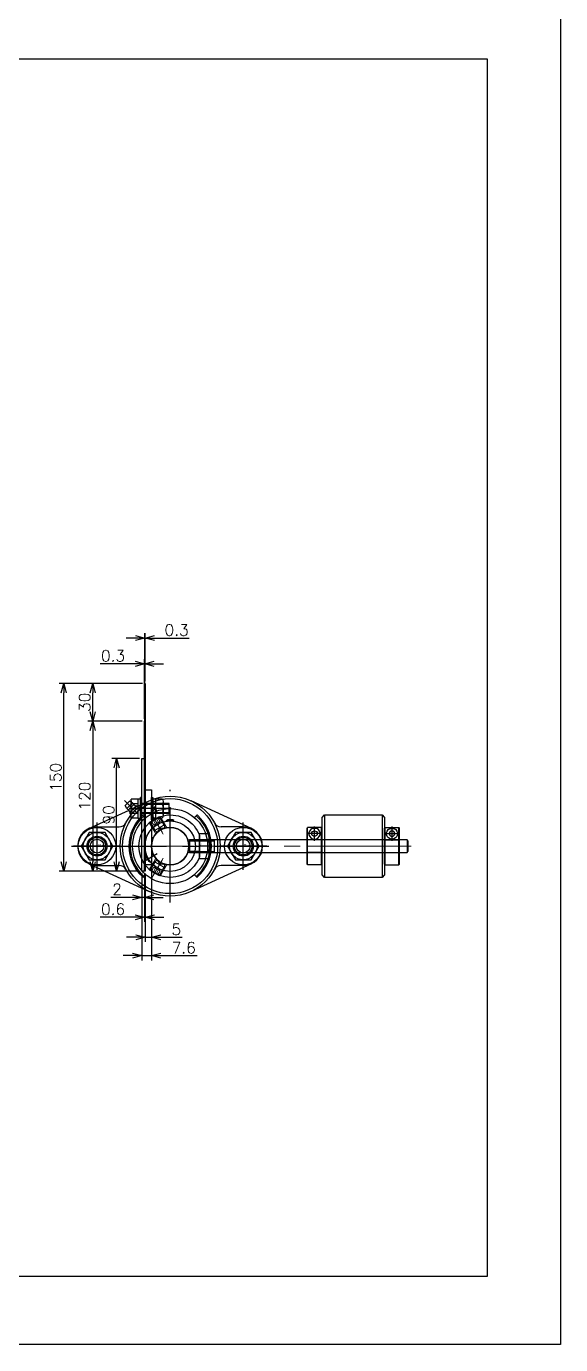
# Model space of a CAD drawing. Header units: millimetres. Extents: x -8731 to 85711, y -14522 to 31379.
# Drawn here: x -2254 to -1827, y -5115 to -4061 of the extents above; entities that cross this region are included whole.
import ezdxf

# ---------------------------------------------------------------- set-up
doc = ezdxf.new("R2010")
doc.units = ezdxf.units.MM
doc.header["$LTSCALE"] = 4
doc.header["$PDMODE"] = 99
doc.header["$PDSIZE"] = 1
doc.linetypes.add('CENTER2', pattern=[28.575, 19.05, -3.175, 3.175, -3.175])
doc.linetypes.add('HIDDEN', pattern=[9.525, 6.35, -3.175])
for name, color, linetype, lineweight in [('04_HIDDEN', 2, 'HIDDEN', 13), ('05_CENTER', 4, 'CENTER2', 13), ('08_DIM', 3, 'Continuous', 13)]:
    doc.layers.add(name, color=color, linetype=linetype, lineweight=lineweight)
doc.layers.add('10_DRAFT', color=8, linetype='Continuous', lineweight=0, plot=False)
doc.styles.add('KANJI0', font='txt.shx', dxfattribs={"width": 0.9, "height": 30, "bigfont": 'bigfont'})
doc.styles.add('KSS_TXT', font='txt.shx', dxfattribs={"bigfont": 'extfont2.shx'})
doc.styles.add('KSS_TXT_L', font='txt.shx', dxfattribs={"height": 9, "bigfont": 'extfont2.shx'})
doc.dimstyles.new('KSS_DIM', dxfattribs={"dimscale": 3, "dimtxt": 3, "dimasz": 2.5, "dimexe": 1.25, "dimexo": 0.625, "dimtad": 1, "dimdsep": 46, "dimtxsty": 'KSS_TXT', "dimblk": 'OPEN30', "dimcen": 0, "dimazin": 2, "dimtfac": 0.75, "dimtmove": 0, "dimatfit": 3, "dimldrblk": 'OPEN30', "dimfxl": 1, "dimtolj": 1, "dimarcsym": 0})

# ---------------------------------------------------------------- blocks, each defined once
blk = doc.blocks.new('M8Nza_1_1_1')
at = {"color": 0}
for p, q in [((-7.7, 3.2), (7.7, 3.2)), ((-7.7, 3.2), (-7.7, 1.2)), ((-7.5, 8.7), (-7.5, 3.2)), ((5.6, 9.7), (-5.6, 9.7)), ((-3.8, 3.2), (-3.8, 8.7)), ((0, 1.2), (-2, 3.2)), ((0, 3.2), (2, 1.2)), ((3.7, 8.7), (3.7, 3.2)), ((7.5, 3.2), (7.5, 8.7)), ((7.7, 3.2), (7.7, 1.2))]:
    blk.add_line(p, q, dxfattribs=at)
at = {"color": 0, "linetype": 'CENTER2'}
blk.add_line((0, 9.7), (0, 0), dxfattribs=at)
at = {"color": 0}
blk.add_lwpolyline([(-9, 1.2), (9, 1.2), (9, 0), (-9, 0)], close=True, dxfattribs=at)
for centre, radius, start, end in [((-5.6, 7.4), 2.25, 33.626, 146.374), ((0, 2.2), 7.5, 60, 120), ((5.6, 7.4), 2.25, 33.626, 146.374)]:
    blk.add_arc(centre, radius, start, end, dxfattribs=at)
at = {"layer": '10_DRAFT', "style": 'KSS_TXT'}
blk.add_text('M8', height=1, dxfattribs=at).set_placement((0.9, 3.3))
blk = doc.blocks.new('A$C46CB4146_1_1_1')
at = {"color": 0}
for p, q in [((-9, 1.2), (9, 1.2)), ((-9, 1.2), (-9, 0)), ((-7.7, 3.2), (-7.7, 1.2)), ((7.7, 3.2), (-7.7, 3.2)), ((-7.5, 8.7), (7.5, 8.7)), ((-7.5, 3.2), (-7.5, 8.7)), ((-3.8, 3.2), (-3.8, 8.7)), ((0, 1.2), (-2, 3.2)), ((0, 3.2), (2, 1.2)), ((3.8, 3.2), (3.8, 8.7)), ((7.5, 3.2), (7.5, 8.7)), ((7.7, 1.2), (7.7, 3.2)), ((9, 0), (9, 1.2)), ((-9, 0), (9, 0))]:
    blk.add_line(p, q, dxfattribs=at)
at = {"color": 0, "linetype": 'CENTER2'}
blk.add_line((0, -23.3), (0, 10.2), dxfattribs=at)
at = {"color": 0, "linetype": 'HIDDEN'}
for p, q in [((-4, -21.8), (-4, 0)), ((-3.3, -21.8), (-3.3, 0)), ((3.3, -21.8), (3.3, 0)), ((4, -21.8), (4, 0)), ((-4, -21.8), (4, -21.8))]:
    blk.add_line(p, q, dxfattribs=at)
at = {"layer": '10_DRAFT', "style": 'KSS_TXT_L'}
blk.add_text('BT-M8x25L,SW,PW', height=0.3, dxfattribs=at).set_placement((3, 8.4))
blk = doc.blocks.new('M14Nv_1_1_1')
at = {"color": 0}
for p, q in [((-6.3, 11), (-12.7, 0)), ((6.4, 11), (-6.3, 11)), ((12.7, 0), (6.4, 11)), ((-12.7, 0), (-6.3, -11)), ((6.4, -11), (12.7, 0)), ((-6.3, -11), (6.4, -11))]:
    blk.add_line(p, q, dxfattribs=at)
at = {"color": 0, "linetype": 'CENTER2'}
for p, q in [((0, -18.9), (0, 18.9)), ((18.9, 0), (-18.9, 0))]:
    blk.add_line(p, q, dxfattribs=at)
at = {"color": 0}
for radius in [15, 11, 7, 5.5]:
    blk.add_circle((0, 0), radius, dxfattribs=at)
at = {"layer": '10_DRAFT', "ltscale": 3, "style": 'KANJI0', "width": 0.82}
blk.add_text('Ｍ１４', height=1.5, dxfattribs=at).set_placement((0.4, 0.1))
blk = doc.blocks.new('MUCAFL206a_1_1')
at = {"color": 0, "linetype": 'CENTER2'}
for p, q in [((0, -45), (0, 45)), ((-26.2, 26.2), (-36.5, 36.5)), ((-58.5, -13), (-58.5, 13)), ((58.5, -13), (58.5, 13)), ((-79, 0), (79, 0)), ((-20.8, -12), (-10.4, -6))]:
    blk.add_line(p, q, dxfattribs=at)
at = {"color": 0}
for p, q in [((-36, 32.6), (-32.6, 36)), ((-34.7, 30.1), (-36, 32.6)), ((-34.7, 30.1), (-30.1, 34.7)), ((-29.2, 33.1), (-33.1, 29.2)), ((-30.1, 34.7), (-32.6, 36)), ((-31.8, 27.6), (-27.6, 31.8)), ((-26.6, 32.3), (-25.7, 31.4)), ((-26.2, 31.9), (-16.8, 36.3)), ((65, 14.1), (16.8, 36.3)), ((-65, 14.1), (-32.9, 28.9)), ((-31.4, 25.7), (-32.3, 26.6)), ((-30.9, 28), (-30, 27.1)), ((-26.1, 30.4), (-30.4, 26.1)), ((-28, 30.9), (-27.1, 30)), ((-20.1, 23.5), (-20.8, 24.3)), ((20.1, 23.5), (20.8, 24.3)), ((-58.5, 15.5), (-40.7, 15.5)), ((-3, 20.5), (-2.1, 21)), ((-3, 20), (-3, 20.5)), ((3, 20.5), (-3, 20.5)), ((-2.4, 20.1), (-2.4, 20.8)), ((2.1, 21), (-2.1, 21)), ((3, 20.5), (2.1, 21)), ((2.4, 20.1), (2.4, 20.8)), ((3, 20), (3, 20.5)), ((58.5, 15.5), (40.7, 15.5)), ((-18.8, -7.4), (-19.3, -7.7)), ((-19.3, -7.7), (-19.3, -8.7)), ((-19.3, -7.7), (-16.3, -12.8)), ((-18.6, -7.9), (-19.3, -8.3)), ((-19.3, -8.7), (-17.1, -12.3)), ((-65, -14.1), (-16.8, -36.3)), ((-58.5, -15.5), (-40.7, -15.5)), ((-16.3, -12.8), (-17.1, -12.3)), ((-16.2, -12.2), (-16.8, -12.5)), ((-15.8, -12.6), (-16.3, -12.8)), ((65, -14.1), (16.8, -36.3)), ((58.5, -15.5), (40.7, -15.5)), ((-20.1, -23.5), (-20.8, -24.3)), ((20.1, -23.5), (20.8, -24.3))]:
    blk.add_line(p, q, dxfattribs=at)
for centre, radius in [((0, 0), 40), ((0, 0), 38), ((0, 0), 30), ((0, 0), 20.2), ((0, 0), 15), ((-58.5, 0), 8), ((58.5, 0), 8)]:
    blk.add_circle(centre, radius, dxfattribs=at)
for centre, radius, start, end in [((-33.2, 33.2), 1.59, 114.555, 155.445), ((-32.4, 32.4), 3.3, 17.9467, 45), ((-28.5, 33.6), 0.8, 197.9467, 240.2157), ((-25.9, 38.2), 6, 240.2157, 260.6802), ((-26.4, 30.7), 1.56, 94.7398, 175.2602), ((-32.4, 32.4), 3.3, 225, 252.0533), ((-33.6, 28.5), 0.8, 29.7843, 72.0533), ((-38.2, 25.9), 6, 9.3198, 29.7843), ((0, 0), 33, 132.3324, 227.6676), ((-30.7, 26.4), 1.56, 94.7398, 175.2602), ((0, 0), 32, 130.5416, 229.4584), ((-31.5, 27.2), 1.56, 274.7398, 355.2602), ((-25.7, 25.7), 5.7, 114.2291, 155.7709), ((-32.3, 32.3), 5.7, 294.2291, 335.7709), ((-27.2, 31.5), 1.56, 274.7398, 355.2602), ((-21.5, 23.7), 1, 40.5416, 132.3324), ((-19.4, 24.2), 1, 220.5416, 308.693), ((19.4, 24.2), 1, 231.307, 319.4584), ((21.5, 23.7), 1, 47.6676, 139.4584), ((0, 0), 32, 310.5416, 49.4584), ((0, 0), 33, 312.3324, 47.6676), ((-58.5, 0), 15.5, 90, 270), ((-40.7, 21.5), 6, 270, 332.1349), ((40.7, 21.5), 6, 207.8651, 270), ((58.5, 0), 15.5, 270, 90), ((-40.7, -21.5), 6, 27.8651, 90), ((40.7, -21.5), 6, 90, 152.1349), ((-21.5, -23.7), 1, 227.6676, 319.4584), ((-19.4, -24.2), 1, 51.307, 139.4584), ((19.4, -24.2), 1, 40.5416, 128.693), ((21.5, -23.7), 1, 220.5416, 312.3324)]:
    blk.add_arc(centre, radius, start, end, dxfattribs=at)
blk = doc.blocks.new('_Open30')
at = {"color": 0, "linetype": 'ByBlock', "lineweight": -2}
for p, q in [((-1, 0.27), (0, 0)), ((0, 0), (-1, -0.27)), ((0, 0), (-1, 0))]:
    blk.add_line(p, q, dxfattribs=at)
blk = doc.blocks.new('*D1008')
at = {"layer": '08_DIM', "color": 0, "lineweight": -2, "transparency": 16777216}
for p, q in [((-2154, -4733.4), (-2154, -4807.9)), ((-2161.6, -4738.4), (-2161.6, -4807.9)), ((-2169.1, -4804.1), (-2176.6, -4804.1)), ((-2161.6, -4804.1), (-2154, -4804.1)), ((-2146.5, -4804.1), (-2117.3, -4804.1))]:
    blk.add_line(p, q, dxfattribs=at)
at = {"layer": 'Defpoints', "color": 0, "transparency": 16777216}
for p in [(-2154, -4731.5), (-2161.6, -4736.5), (-2154, -4804.1)]:
    blk.add_point(p, dxfattribs=at)
at = {"layer": '08_DIM', "color": 0, "lineweight": -2, "transparency": 16777216, "xscale": 7.5, "yscale": 7.5, "zscale": 7.5}
blk.add_blockref('_Open30', (-2161.6, -4804.1), dxfattribs=at)
at = {"layer": '08_DIM', "color": 0, "lineweight": -2, "transparency": 16777216, "xscale": 7.5, "yscale": 7.5, "zscale": 7.5, "rotation": 180}
blk.add_blockref('_Open30', (-2154, -4804.1), dxfattribs=at)
at = {"layer": '08_DIM', "color": 0, "transparency": 16777216, "insert": (-2128.1, -4797.8), "char_height": 9, "attachment_point": 5, "style": 'KSS_TXT'}
blk.add_mtext('\\A1;7.6', dxfattribs=at)
blk = doc.blocks.new('*D1009')
at = {"layer": '08_DIM', "color": 0, "lineweight": -2, "transparency": 16777216}
for p, q in [((-2154, -4733.4), (-2154, -4793.2)), ((-2159, -4738.4), (-2159, -4793.2)), ((-2166.5, -4789.4), (-2174, -4789.4)), ((-2159, -4789.4), (-2154, -4789.4)), ((-2146.5, -4789.4), (-2129.3, -4789.4))]:
    blk.add_line(p, q, dxfattribs=at)
at = {"layer": 'Defpoints', "color": 0, "transparency": 16777216}
for p in [(-2154, -4731.5), (-2159, -4736.5), (-2154, -4789.4)]:
    blk.add_point(p, dxfattribs=at)
at = {"layer": '08_DIM', "color": 0, "lineweight": -2, "transparency": 16777216, "xscale": 7.5, "yscale": 7.5, "zscale": 7.5}
blk.add_blockref('_Open30', (-2159, -4789.4), dxfattribs=at)
at = {"layer": '08_DIM', "color": 0, "lineweight": -2, "transparency": 16777216, "xscale": 7.5, "yscale": 7.5, "zscale": 7.5, "rotation": 180}
blk.add_blockref('_Open30', (-2154, -4789.4), dxfattribs=at)
at = {"layer": '08_DIM', "color": 0, "transparency": 16777216, "insert": (-2134.1, -4783.1), "char_height": 9, "attachment_point": 5, "style": 'KSS_TXT'}
blk.add_mtext('\\A1;5', dxfattribs=at)
blk = doc.blocks.new('*D1010')
at = {"layer": '08_DIM', "color": 0, "lineweight": -2, "transparency": 16777216}
for p, q in [((-2161.6, -4738.4), (-2161.6, -4761.2)), ((-2159.6, -4738.4), (-2159.6, -4761.2)), ((-2169.1, -4757.5), (-2186.4, -4757.5)), ((-2159.6, -4757.5), (-2161.6, -4757.5)), ((-2152.1, -4757.5), (-2144.6, -4757.5))]:
    blk.add_line(p, q, dxfattribs=at)
at = {"layer": 'Defpoints', "color": 0, "transparency": 16777216}
for p in [(-2161.6, -4736.5), (-2159.6, -4736.5), (-2161.6, -4757.5)]:
    blk.add_point(p, dxfattribs=at)
at = {"layer": '08_DIM', "color": 0, "lineweight": -2, "transparency": 16777216, "xscale": 7.5, "yscale": 7.5, "zscale": 7.5}
blk.add_blockref('_Open30', (-2161.6, -4757.5), dxfattribs=at)
at = {"layer": '08_DIM', "color": 0, "lineweight": -2, "transparency": 16777216, "xscale": 7.5, "yscale": 7.5, "zscale": 7.5, "rotation": 180}
blk.add_blockref('_Open30', (-2159.6, -4757.5), dxfattribs=at)
at = {"layer": '08_DIM', "color": 0, "transparency": 16777216, "insert": (-2181.5, -4751.1), "char_height": 9, "attachment_point": 5, "style": 'KSS_TXT'}
blk.add_mtext('\\A1;2', dxfattribs=at)
blk = doc.blocks.new('*D1011')
at = {"layer": '08_DIM', "color": 0, "lineweight": -2, "transparency": 16777216}
for p, q in [((-2159.6, -4738.4), (-2159.6, -4777.1)), ((-2159, -4738.4), (-2159, -4777.1)), ((-2167.1, -4773.4), (-2194.9, -4773.4)), ((-2159, -4773.4), (-2159.6, -4773.4)), ((-2151.5, -4773.4), (-2144, -4773.4))]:
    blk.add_line(p, q, dxfattribs=at)
at = {"layer": 'Defpoints', "color": 0, "transparency": 16777216}
for p in [(-2159.6, -4736.5), (-2159, -4736.5), (-2159.6, -4773.4)]:
    blk.add_point(p, dxfattribs=at)
at = {"layer": '08_DIM', "color": 0, "lineweight": -2, "transparency": 16777216, "xscale": 7.5, "yscale": 7.5, "zscale": 7.5}
blk.add_blockref('_Open30', (-2159.6, -4773.4), dxfattribs=at)
at = {"layer": '08_DIM', "color": 0, "lineweight": -2, "transparency": 16777216, "xscale": 7.5, "yscale": 7.5, "zscale": 7.5, "rotation": 180}
blk.add_blockref('_Open30', (-2159, -4773.4), dxfattribs=at)
at = {"layer": '08_DIM', "color": 0, "transparency": 16777216, "insert": (-2184.7, -4767), "char_height": 9, "attachment_point": 5, "style": 'KSS_TXT'}
blk.add_mtext('\\A1;0.6', dxfattribs=at)
blk = doc.blocks.new('*D1012')
at = {"layer": '08_DIM', "color": 0, "lineweight": -2, "transparency": 16777216}
for p, q in [((-2167.1, -4570.7), (-2194.9, -4570.7)), ((-2159.6, -4614.7), (-2159.6, -4566.9)), ((-2159.3, -4570.7), (-2159.6, -4570.7)), ((-2159.3, -4614.7), (-2159.3, -4566.9)), ((-2151.8, -4570.7), (-2144.3, -4570.7))]:
    blk.add_line(p, q, dxfattribs=at)
at = {"layer": 'Defpoints', "color": 0, "transparency": 16777216}
for p in [(-2159.6, -4570.7), (-2159.6, -4616.5), (-2159.3, -4616.5)]:
    blk.add_point(p, dxfattribs=at)
at = {"layer": '08_DIM', "color": 0, "lineweight": -2, "transparency": 16777216, "xscale": 7.5, "yscale": 7.5, "zscale": 7.5}
blk.add_blockref('_Open30', (-2159.6, -4570.7), dxfattribs=at)
at = {"layer": '08_DIM', "color": 0, "lineweight": -2, "transparency": 16777216, "xscale": 7.5, "yscale": 7.5, "zscale": 7.5, "rotation": 180}
blk.add_blockref('_Open30', (-2159.3, -4570.7), dxfattribs=at)
at = {"layer": '08_DIM', "color": 0, "transparency": 16777216, "insert": (-2184.7, -4564.3), "char_height": 9, "attachment_point": 5, "style": 'KSS_TXT'}
blk.add_mtext('\\A1;0.3', dxfattribs=at)
blk = doc.blocks.new('A$C32DA1F60_1_1_1')
at = {"color": 0}
blk.add_lwpolyline([(-0.3, -50), (0, -50), (0, 100), (-0.3, 100)], close=True, dxfattribs=at)
at = {"layer": '10_DRAFT'}
for p, q in [((0, 2.5), (-0.3, 2.5)), ((0, 0), (-0.3, 0)), ((0, -2.5), (-0.3, -2.5))]:
    blk.add_line(p, q, dxfattribs=at)
blk = doc.blocks.new('A$C35C9035B_1_1_1')
at = {"color": 0}
blk.add_lwpolyline([(2, 40), (0, 40), (0, -50), (2, -50)], close=True, dxfattribs=at)
at = {"layer": '05_CENTER'}
blk.add_line((-2.6, 0), (4.7, 0), dxfattribs=at)
blk = doc.blocks.new('*D1485')
at = {"layer": '08_DIM', "color": 0, "lineweight": -2, "transparency": 16777216}
for p, q in [((-2163.5, -4646.5), (-2185.6, -4646.5)), ((-2181.9, -4729), (-2181.9, -4654)), ((-2163.5, -4736.5), (-2185.6, -4736.5))]:
    blk.add_line(p, q, dxfattribs=at)
at = {"layer": 'Defpoints', "color": 0, "transparency": 16777216}
for p in [(-2181.9, -4646.5), (-2161.6, -4646.5), (-2161.6, -4736.5)]:
    blk.add_point(p, dxfattribs=at)
at = {"layer": '08_DIM', "color": 0, "lineweight": -2, "transparency": 16777216, "xscale": 7.5, "yscale": 7.5, "zscale": 7.5}
for p, rotation in [((-2181.9, -4646.5), 90), ((-2181.9, -4736.5), 270)]:
    blk.add_blockref('_Open30', p, dxfattribs=dict(at, rotation=rotation))
at = {"layer": '08_DIM', "color": 0, "transparency": 16777216, "insert": (-2188.2, -4691.5), "char_height": 9, "attachment_point": 5, "rotation": 90, "style": 'KSS_TXT'}
blk.add_mtext('\\A1;90', dxfattribs=at)
blk = doc.blocks.new('*D1486')
at = {"layer": '08_DIM', "color": 0, "lineweight": -2, "transparency": 16777216}
for p, q in [((-2161.5, -4616.5), (-2204.8, -4616.5)), ((-2201, -4624), (-2201, -4729)), ((-2163.5, -4736.5), (-2204.8, -4736.5))]:
    blk.add_line(p, q, dxfattribs=at)
at = {"layer": 'Defpoints', "color": 0, "transparency": 16777216}
for p in [(-2159.6, -4616.5), (-2201, -4736.5), (-2161.6, -4736.5)]:
    blk.add_point(p, dxfattribs=at)
at = {"layer": '08_DIM', "color": 0, "lineweight": -2, "transparency": 16777216, "xscale": 7.5, "yscale": 7.5, "zscale": 7.5}
for p, rotation in [((-2201, -4616.5), 90), ((-2201, -4736.5), 270)]:
    blk.add_blockref('_Open30', p, dxfattribs=dict(at, rotation=rotation))
at = {"layer": '08_DIM', "color": 0, "transparency": 16777216, "insert": (-2207.4, -4676.5), "char_height": 9, "attachment_point": 5, "rotation": 90, "style": 'KSS_TXT'}
blk.add_mtext('\\A1;120', dxfattribs=at)
blk = doc.blocks.new('*D1487')
at = {"layer": '08_DIM', "color": 0, "lineweight": -2, "transparency": 16777216}
for p, q in [((-2161.2, -4586.5), (-2204.8, -4586.5)), ((-2201, -4609), (-2201, -4594)), ((-2161.5, -4616.5), (-2204.8, -4616.5))]:
    blk.add_line(p, q, dxfattribs=at)
at = {"layer": 'Defpoints', "color": 0, "transparency": 16777216}
for p in [(-2201, -4586.5), (-2159.3, -4586.5), (-2159.6, -4616.5)]:
    blk.add_point(p, dxfattribs=at)
at = {"layer": '08_DIM', "color": 0, "lineweight": -2, "transparency": 16777216, "xscale": 7.5, "yscale": 7.5, "zscale": 7.5}
for p, rotation in [((-2201, -4586.5), 90), ((-2201, -4616.5), 270)]:
    blk.add_blockref('_Open30', p, dxfattribs=dict(at, rotation=rotation))
at = {"layer": '08_DIM', "color": 0, "transparency": 16777216, "insert": (-2207.4, -4601.5), "char_height": 9, "attachment_point": 5, "rotation": 90, "style": 'KSS_TXT'}
blk.add_mtext('\\A1;30', dxfattribs=at)
blk = doc.blocks.new('*D1488')
at = {"layer": '08_DIM', "color": 0, "lineweight": -2, "transparency": 16777216}
for p, q in [((-2166.8, -4550.1), (-2174.3, -4550.1)), ((-2159.3, -4584.7), (-2159.3, -4546.3)), ((-2159.3, -4550.1), (-2159, -4550.1)), ((-2159, -4584.7), (-2159, -4546.3)), ((-2151.5, -4550.1), (-2123.8, -4550.1))]:
    blk.add_line(p, q, dxfattribs=at)
at = {"layer": 'Defpoints', "color": 0, "transparency": 16777216}
for p in [(-2159, -4550.1), (-2159.3, -4586.5), (-2159, -4586.5)]:
    blk.add_point(p, dxfattribs=at)
at = {"layer": '08_DIM', "color": 0, "lineweight": -2, "transparency": 16777216, "xscale": 7.5, "yscale": 7.5, "zscale": 7.5}
blk.add_blockref('_Open30', (-2159.3, -4550.1), dxfattribs=at)
at = {"layer": '08_DIM', "color": 0, "lineweight": -2, "transparency": 16777216, "xscale": 7.5, "yscale": 7.5, "zscale": 7.5, "rotation": 180}
blk.add_blockref('_Open30', (-2159, -4550.1), dxfattribs=at)
at = {"layer": '08_DIM', "color": 0, "transparency": 16777216, "insert": (-2133.9, -4543.7), "char_height": 9, "attachment_point": 5, "style": 'KSS_TXT'}
blk.add_mtext('\\A1;0.3', dxfattribs=at)
blk = doc.blocks.new('*D1766')
at = {"layer": '08_DIM', "color": 0, "lineweight": -2, "transparency": 16777216}
for p, q in [((-2161.2, -4586.5), (-2227.9, -4586.5)), ((-2224.1, -4729), (-2224.1, -4594)), ((-2163.5, -4736.5), (-2227.9, -4736.5))]:
    blk.add_line(p, q, dxfattribs=at)
at = {"layer": 'Defpoints', "color": 0, "transparency": 16777216}
for p in [(-2224.1, -4586.5), (-2159.3, -4586.5), (-2161.6, -4736.5)]:
    blk.add_point(p, dxfattribs=at)
at = {"layer": '08_DIM', "color": 0, "lineweight": -2, "transparency": 16777216, "xscale": 7.5, "yscale": 7.5, "zscale": 7.5}
for p, rotation in [((-2224.1, -4586.5), 90), ((-2224.1, -4736.5), 270)]:
    blk.add_blockref('_Open30', p, dxfattribs=dict(at, rotation=rotation))
at = {"layer": '08_DIM', "color": 0, "transparency": 16777216, "insert": (-2230.5, -4661.5), "char_height": 9, "attachment_point": 5, "rotation": 90, "style": 'KSS_TXT'}
blk.add_mtext('\\A1;150', dxfattribs=at)
blk = doc.blocks.new('A$C186E791B_1_1_1')
at = {"color": 0}
blk.add_lwpolyline([(15, -15), (20, -15), (20, 45), (15, 45)], close=True, dxfattribs=at)
blk.add_circle((0, 0), 15, dxfattribs=at)
at = {"color": 3}
for start, end in [(90, 103.5552), (256.4279, 270)]:
    blk.add_arc((15, 0), 7.04, start, end, dxfattribs=at)
at = {"layer": '05_CENTER'}
for p, q in [((0, -24.1), (0, 24.1)), ((24.1, 30), (10.9, 30)), ((24.1, 0), (-24.1, 0))]:
    blk.add_line(p, q, dxfattribs=at)
blk = doc.blocks.new('A$C1E9F6952_1_1')
at = {"color": 0}
blk.add_lwpolyline([(0.3, -50), (0, -50), (0, 70), (0.3, 70)], close=True, dxfattribs=at)
at = {"layer": '10_DRAFT'}
for p, q in [((0, 2.5), (0.3, 2.5)), ((0, 0), (0.3, 0)), ((0, -2.5), (0.3, -2.5))]:
    blk.add_line(p, q, dxfattribs=at)
blk = doc.blocks.new('M10Nu_1_1_1')
at = {"color": 0}
for p, q in [((-9.8, 0), (-9.8, 6.7)), ((-9.8, 0), (9.8, 0)), ((-7.4, 8), (7.4, 8)), ((-4.9, 0), (-4.9, 6.7)), ((4.9, 6.7), (4.9, 0)), ((9.8, 6.7), (9.8, 0))]:
    blk.add_line(p, q, dxfattribs=at)
at = {"color": 0, "linetype": 'CENTER2'}
blk.add_line((0, 8), (0, 0), dxfattribs=at)
at = {"color": 0}
for centre, radius, start, end in [((-7.4, 5.1), 2.94, 33.626, 146.374), ((0, -1.8), 9.8, 60, 120), ((7.4, 5.1), 2.94, 33.626, 146.374)]:
    blk.add_arc(centre, radius, start, end, dxfattribs=at)
at = {"layer": '10_DRAFT', "style": 'KANJI0', "width": 0.82}
blk.add_text('Ｍ１０', height=1.25, dxfattribs=at).set_placement((0.3, 0.1))
blk = doc.blocks.new('A$C20721D5E_1_1_1')
at = {"color": 0}
blk.add_line((-174, 5), (-174, -5), dxfattribs=at)
at = {"color": 0, "linetype": 'HIDDEN'}
for p, q in [((-20, -5), (-20, 5)), ((0, 4.2), (-20, 4.2)), ((0, -4.2), (-20, -4.2))]:
    blk.add_line(p, q, dxfattribs=at)
at = {"color": 0}
blk.add_lwpolyline([(0, -5), (-174, -5), (-175, -4), (-175, 4), (-174, 5), (0, 5)], close=True, dxfattribs=at)
at = {"layer": '05_CENTER'}
blk.add_line((-177.3, 0), (2.6, 0), dxfattribs=at)
blk = doc.blocks.new('A$C61520A35_1_1_1')
at = {"color": 0}
blk.add_line((-23.5, 8.5), (-23.5, -8.5), dxfattribs=at)
blk.add_circle((0, 0), 15, dxfattribs=at)
blk.add_arc((0, 0), 25, 199.9484, 160.0516, dxfattribs=at)
at = {"layer": '04_HIDDEN'}
for p, q in [((7.9, 23.7), (2.7, 14.7)), ((8.9, 23.4), (3.8, 14.5)), ((15.8, 19.4), (10.7, 10.5)), ((16.6, 18.7), (11.4, 9.7)), ((-23.5, 5), (-14.1, 5)), ((-23.5, 4), (-14.5, 4)), ((-23.5, -4), (-14.5, -4)), ((-23.5, -5), (-14.1, -5)), ((15.8, -19.4), (10.7, -10.5)), ((16.6, -18.7), (11.4, -9.7)), ((7.9, -23.7), (2.7, -14.7)), ((8.9, -23.4), (3.8, -14.5))]:
    blk.add_line(p, q, dxfattribs=at)
at = {"layer": '05_CENTER'}
for p, q in [((0, 29.4), (0, -29.4)), ((5.6, 9.7), (14.4, 25)), ((-29.4, 0), (29.4, 0)), ((5.6, -9.7), (14.4, -25))]:
    blk.add_line(p, q, dxfattribs=at)
blk = doc.blocks.new('SCS10-12a_1_1_1')
at = {"color": 0}
for p, q in [((0, 14.5), (0.5, 15)), ((0, 14.5), (0, -14.5)), ((0.5, 15), (0.5, -15)), ((0.5, 15), (11.5, 15)), ((11.5, 15), (11.5, -15)), ((11.5, 15), (12, 14.5)), ((12, 14.5), (12, -14.5)), ((0, -14.5), (0.5, -15)), ((0.5, -15), (11.5, -15)), ((4.2, -14.1), (7.8, -14.1)), ((12, -14.5), (11.5, -15))]:
    blk.add_line(p, q, dxfattribs=at)
at = {"color": 0, "linetype": 'HIDDEN'}
for p, q in [((0.5, 5), (0, 5.5)), ((0.5, 5), (11.5, 5)), ((12, 5.5), (11.5, 5)), ((0, -5.5), (0.5, -5)), ((0.5, -5), (11.5, -5)), ((11.5, -5), (12, -5.5))]:
    blk.add_line(p, q, dxfattribs=at)
at = {"color": 0, "linetype": 'CENTER2'}
for p, q in [((0.3, -10), (11.7, -10)), ((6, -4.3), (6, -15.7))]:
    blk.add_line(p, q, dxfattribs=at)
at = {"color": 0}
blk.add_circle((6, -10), 2.25, dxfattribs=at)
blk.add_arc((6, -10), 4.5, 293.0044, 246.9956, dxfattribs=at)
at = {"layer": '10_DRAFT'}
blk.add_line((0, 0), (12, 0), dxfattribs=at)
blk = doc.blocks.new('A$C21C31411_1_1_1')
at = {"color": 0}
for p, q in [((-48, 25), (-48, -25)), ((-2, 25), (-2, -25))]:
    blk.add_line(p, q, dxfattribs=at)
blk.add_lwpolyline([(-48, -25), (-2, -25), (0, -23), (0, 23), (-2, 25), (-48, 25), (-50, 23), (-50, -23)], close=True, dxfattribs=at)
at = {"layer": '04_HIDDEN'}
for p, q in [((-50, 5.1), (0, 5.1)), ((-50, -5.1), (0, -5.1))]:
    blk.add_line(p, q, dxfattribs=at)
at = {"layer": '10_DRAFT'}
blk.add_line((-50, 0), (0, 0), dxfattribs=at)
blk = doc.blocks.new('MSSU10-12a_1_1_1')
at = {"color": 0}
for p, q in [((-10, 4.2), (-9.2, 5)), ((-10, 4.2), (-10, -4.2)), ((-10, 4.2), (-1.2, 4.2)), ((-9.2, 5), (-2, 5)), ((-9.2, 5), (-9.2, -5)), ((0, 3), (-2, 5)), ((-2, 5), (-2, -5)), ((0, -3), (0, 3)), ((-10, -4.2), (-1.2, -4.2)), ((-10, -4.2), (-9.2, -5)), ((-9.2, -5), (-2, -5)), ((0, -3), (-2, -5))]:
    blk.add_line(p, q, dxfattribs=at)
at = {"layer": '04_HIDDEN', "color": 0}
for p, q in [((-6, 2.9), (-10, 2.9)), ((-10, 1.4), (-6, 1.4)), ((-6, 2.9), (-6, -2.9)), ((-4.3, 0), (-6, 2.9)), ((-4.3, 0), (-6, -2.9)), ((0, 3), (-1.7, 0)), ((0, -3), (-1.7, 0)), ((-10, -1.4), (-6, -1.4)), ((-10, -2.9), (-6, -2.9))]:
    blk.add_line(p, q, dxfattribs=at)
at = {"layer": '05_CENTER', "color": 0}
blk.add_line((2, 0), (-12, 0), dxfattribs=at)
blk = doc.blocks.new('A$C11F7754A_1_1_1')
for name, p in [('A$C21C31411_1_1_1', (-121.5, 0)), ('A$C61520A35_1_1_1', (0, 0)), ('A$C20721D5E_1_1_1', (-15.5, 0))]:
    blk.add_blockref(name, p)
at = {"color": 4, "rotation": 180}
blk.add_blockref('SCS10-12a_1_1_1', (-171.5, 0), dxfattribs=at)
at = {"color": 4, "xscale": -1, "rotation": 180}
blk.add_blockref('SCS10-12a_1_1_1', (-121.5, 0), dxfattribs=at)
at = {"rotation": 90}
blk.add_blockref('M10Nu_1_1_1', (-23.5, 0), dxfattribs=at)
at = {"layer": '04_HIDDEN', "color": 4, "rotation": 240.0000000000091}
blk.add_blockref('MSSU10-12a_1_1_1', (7.5, 13), dxfattribs=at)
at = {"layer": '04_HIDDEN', "color": 4, "xscale": -1, "rotation": 300.0000000000032}
blk.add_blockref('MSSU10-12a_1_1_1', (7.5, -13), dxfattribs=at)

msp = doc.modelspace()

# ---------------------------------------------------------------- linework, layer by layer
at = {"color": 2}
msp.add_lwpolyline([(-4733.18148, -2288.04335), (-1826.6068, -2288.04335), (-1826.6068, -5115.28107), (-4733.18148, -5115.28107)], close=True, dxfattribs=at)
msp.add_lwpolyline([(-4620.82782, -4086.90694), (-1885.44828, -4086.90694), (-1885.44828, -5060.8609), (-4620.82782, -5060.8609)], close=True)

# ---------------------------------------------------------------- block references
at = {"xscale": -1}
for name, p in [('A$C32DA1F60_1_1_1', (-2159.32054, -4686.53257)), ('A$C35C9035B_1_1_1', (-2159.62054, -4686.53257)), ('A$C186E791B_1_1_1', (-2139.02054, -4716.53257))]:
    msp.add_blockref(name, p, dxfattribs=at)
for name, p in [('A$C1E9F6952_1_1', (-2159.62054, -4686.53257)), ('M14Nv_1_1_1', (-2197.52054, -4716.53257)), ('M14Nv_1_1_1', (-2080.52054, -4716.53258))]:
    msp.add_blockref(name, p)
at = {"color": 4}
msp.add_blockref('MUCAFL206a_1_1', (-2139.02054, -4716.53257), dxfattribs=at)
for name, p, rotation in [('A$C46CB4146_1_1_1', (-2161.62054, -4686.53257), 90), ('M8Nza_1_1_1', (-2154.02054, -4686.53257), 270)]:
    msp.add_blockref(name, p, dxfattribs=dict(rotation=rotation))
at = {"xscale": -1, "rotation": 359.9999998244225}
msp.add_blockref('A$C11F7754A_1_1_1', (-2139.02054, -4716.53257), dxfattribs=at)

# ---------------------------------------------------------------- dimensions: what is measured, and where the dimension line sits
at = {"layer": '08_DIM'}
for base, p1, p2, angle, override, picture, middle in [((-2159.02054, -4550.05137), (-2159.32054, -4586.53257), (-2159.02054, -4586.53257), 180, {"dimscale": 3, "dimarcsym": 1}, '*D1488', (-2133.89554, -4543.67637)), ((-2224.10265, -4586.53257), (-2161.62054, -4736.53257), (-2159.32054, -4586.53257), 90, {"dimscale": 3}, '*D1766', (-2230.4839, -4661.53257)), ((-2201.02016, -4586.53257), (-2159.62054, -4616.53257), (-2159.32054, -4586.53257), 90, {"dimscale": 3, "dimarcsym": 1}, '*D1487', (-2207.39516, -4601.53257)), ((-2201.02016, -4736.53257), (-2159.62054, -4616.53257), (-2161.62054, -4736.53257), 90, {"dimscale": 3, "dimarcsym": 1}, '*D1486', (-2207.39516, -4676.53257)), ((-2181.86434, -4646.53257), (-2161.62054, -4736.53257), (-2161.62054, -4646.53257), 90, {"dimscale": 3, "dimarcsym": 1}, '*D1485', (-2188.23934, -4691.53257))]:
    dim = msp.add_linear_dim(base=base, p1=p1, p2=p2, angle=angle, dimstyle='KSS_DIM', override=override, dxfattribs=at)
    dim.commit()
    dim.dimension.update_dxf_attribs({"geometry": picture, "text_midpoint": middle})
for base, p1, p2, picture, middle in [((-2159.62054, -4570.66024), (-2159.32054, -4616.53257), (-2159.62054, -4616.53257), '*D1012', (-2184.74554, -4564.28524)), ((-2154.02054, -4804.14605), (-2161.62054, -4736.53257), (-2154.02054, -4731.53257), '*D1008', (-2128.14554, -4797.77105)), ((-2154.02054, -4789.43443), (-2159.02054, -4736.53257), (-2154.02054, -4731.53257), '*D1009', (-2134.14554, -4783.05318)), ((-2159.62054, -4773.38165), (-2159.02054, -4736.53257), (-2159.62054, -4736.53257), '*D1011', (-2184.74554, -4767.00665)), ((-2161.62054, -4757.4672), (-2159.62054, -4736.53257), (-2161.62054, -4736.53257), '*D1010', (-2181.49554, -4751.0922))]:
    dim = msp.add_linear_dim(base=base, p1=p1, p2=p2, dimstyle='KSS_DIM', dxfattribs=at)
    dim.commit()
    dim.dimension.update_dxf_attribs({"geometry": picture, "text_midpoint": middle})

doc.saveas('drawing.dxf')
